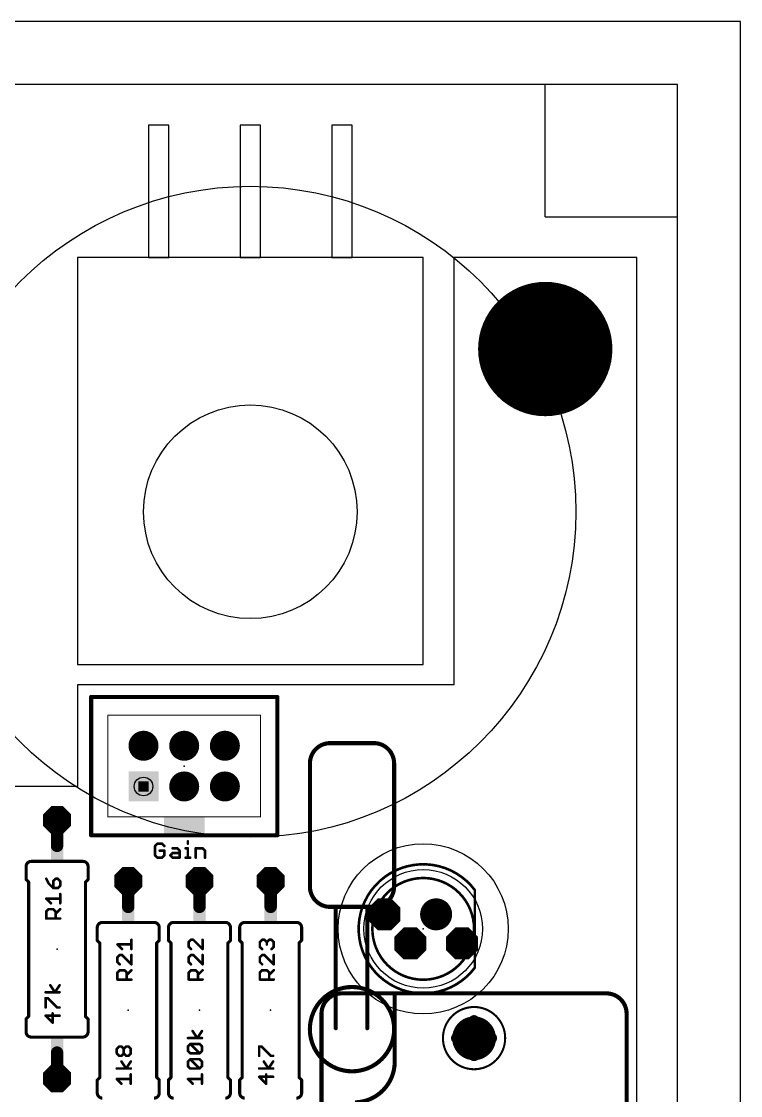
# Model space of a CAD drawing. Header units: inches. Extents: x -5 to 142, y -3 to 122.
# Drawn here: x 106.8 to 142.1, y 65.3 to 118.1 of the extents above; entities that cross this region are included whole.
import ezdxf

# ---------------------------------------------------------------- set-up
doc = ezdxf.new("R2010")
doc.units = ezdxf.units.IN
doc.header["$MEASUREMENT"] = 0
for name, color, linetype in [('17', 82, 'Continuous'), ('18', 82, 'Continuous'), ('20', 7, 'Continuous'), ('21', 253, 'Continuous'), ('23', 7, 'Continuous'), ('25', 253, 'Continuous'), ('27', 253, 'Continuous'), ('29', 253, 'Continuous'), ('44', 253, 'Continuous'), ('51', 253, 'Continuous')]:
    doc.layers.add(name, color=color, linetype=linetype)

# ---------------------------------------------------------------- blocks, each defined once
blk = doc.blocks.new('OCTAGONP')
at = {"const_width": 0.5}
blk.add_lwpolyline([(-0.25, -0.1036), (-0.25, 0.1036), (-0.1036, 0.25), (0.1036, 0.25), (0.25, 0.1036), (0.25, -0.1036), (0.1036, -0.25), (-0.1036, -0.25), (-0.25, -0.1036), (-0.25, 0.1036)], dxfattribs=at)
blk = doc.blocks.new('ROUNDP')
at = {"const_width": 0.5}
blk.add_lwpolyline([(0, -0.25, 1), (0, 0.25, 1), (0, -0.25)], format="xyb", dxfattribs=at)
blk = doc.blocks.new('RECT')
blk.add_solid([(-0.5, -0.5), (0.5, -0.5), (-0.5, 0.5), (0.5, 0.5)])
blk = doc.blocks.new('SQUAREP')
blk.add_solid([(-0.5, -0.5), (0.5, -0.5), (-0.5, 0.5), (0.5, 0.5)])
blk = doc.blocks.new('ROUNDV')
at = {"const_width": 0.5}
blk.add_lwpolyline([(0, -0.25, 1), (0, 0.25, 1), (0, -0.25)], format="xyb", dxfattribs=at)

msp = doc.modelspace()

# ---------------------------------------------------------------- linework, layer by layer
for q in [(132.5, 115), (139, 108.5)]:
    msp.add_line((132.5, 108.5), q)
for points in [[(-3.1, -3.1), (142.1, -3.1), (142.1, 118.1), (-3.1, 118.1)], [(0, 0), (139, 0), (139, 115), (0, 115)], [(114, 113), (113, 113), (113, 106.5), (114, 106.5)], [(118.5, 113), (117.5, 113), (117.5, 106.5), (118.5, 106.5)], [(123, 113), (122, 113), (122, 106.5), (123, 106.5)], [(137, 106.5), (128, 106.5), (128, 85.5), (109.5, 85.5), (109.5, 80.5), (2, 80.5), (2, 34.5), (127, 34.5), (127, 9.5), (137, 9.5), (137, 34.5), (137, 80.5), (137, 85.5)], [(126.5, 106.5), (109.5, 106.5), (109.5, 86.5), (126.5, 86.5)]]:
    msp.add_lwpolyline(points, close=True)
for centre, radius in [((118, 94), 16), ((118, 94), 5.25), ((126.5, 73.5), 4.18), ((126.5, 73.5), 2.915)]:
    msp.add_circle(centre, radius)
at = {"layer": '20'}
for p, q in [((137, 106.5), (128, 106.5)), ((128, 106.5), (128, 85.5)), ((137, 9.5), (137, 106.5)), ((128, 85.5), (109.5, 85.5)), ((109.5, 85.5), (109.5, 80.5)), ((109.5, 80.5), (2, 80.5))]:
    msp.add_line(p, q, dxfattribs=at)
msp.add_circle((129, 68.12), 1, dxfattribs=at)
at = {"layer": '21'}
for points, const_width in [([(110.175, 78.1), (110.175, 84.9)], 0.2032), ([(110.175, 84.9), (119.325, 84.9)], 0.2032), ([(119.325, 84.9), (119.325, 78.1)], 0.2032), ([(124.07, 82.63), (121.93, 82.63)], 0.2032), ([(120.93, 75.58), (120.93, 81.63)], 0.2032), ([(125.07, 81.63), (125.07, 75.58)], 0.2032), ([(119.325, 78.1), (110.175, 78.1)], 0.2032), ([(106.976, 76.564), (106.976, 75.929)], 0.1524), ([(107.23, 76.818), (109.77, 76.818)], 0.1524), ([(110.024, 76.564), (110.024, 75.929)], 0.1524), ([(107.103, 75.802), (106.976, 75.929)], 0.1524), ([(107.103, 69.198), (107.103, 75.802)], 0.1524), ([(109.897, 75.802), (110.024, 75.929)], 0.1524), ([(109.897, 69.198), (109.897, 75.802)], 0.1524), ([(129.04, 71.595), (129.04, 75.405)], 0.127), ([(124.07, 74.58), (121.93, 74.58)], 0.2032), ([(122.2, 68.62), (122.2, 74.53)], 0.2032), ([(123.75, 68.62), (123.75, 74.53)], 0.2032), ([(110.476, 73.564), (110.476, 72.929)], 0.1524), ([(113.27, 73.818), (110.73, 73.818)], 0.1524), ([(113.524, 73.564), (113.524, 72.929)], 0.1524), ([(113.976, 73.564), (113.976, 72.929)], 0.1524), ([(116.77, 73.818), (114.23, 73.818)], 0.1524), ([(117.024, 73.564), (117.024, 72.929)], 0.1524), ([(117.476, 73.564), (117.476, 72.929)], 0.1524), ([(120.27, 73.818), (117.73, 73.818)], 0.1524), ([(120.524, 73.564), (120.524, 72.929)], 0.1524), ([(110.603, 72.802), (110.476, 72.929)], 0.1524), ([(110.603, 72.802), (110.603, 66.198)], 0.1524), ([(113.397, 72.802), (113.524, 72.929)], 0.1524), ([(113.397, 72.802), (113.397, 66.198)], 0.1524), ([(114.103, 72.802), (113.976, 72.929)], 0.1524), ([(114.103, 72.802), (114.103, 66.198)], 0.1524), ([(116.897, 72.802), (117.024, 72.929)], 0.1524), ([(116.897, 72.802), (116.897, 66.198)], 0.1524), ([(117.603, 72.802), (117.476, 72.929)], 0.1524), ([(117.603, 72.802), (117.603, 66.198)], 0.1524), ([(120.397, 72.802), (120.524, 72.929)], 0.1524), ([(120.397, 72.802), (120.397, 66.198)], 0.1524), ([(122.5, 70.33), (135.5, 70.33)], 0.2032), ([(125.1, 70.22), (125.1, 66.97)], 0.2032), ([(107.103, 69.198), (106.976, 69.071)], 0.1524), ([(109.897, 69.198), (110.024, 69.071)], 0.1524), ([(121.5, 35.99), (121.5, 69.33)], 0.2032), ([(136.5, 69.33), (136.5, 35.99)], 0.2032), ([(106.976, 68.436), (106.976, 69.071)], 0.1524), ([(110.024, 68.436), (110.024, 69.071)], 0.1524), ([(128.77, 68.44), (128.77, 68.98)], 0.1016), ([(129.23, 68.98), (129.23, 68.43)], 0.1016), ([(107.23, 68.182), (109.77, 68.182)], 0.1524), ([(128.15, 68.36), (128.7, 68.36)], 0.1016), ([(129.31, 68.36), (129.85, 68.36)], 0.1016), ([(128.69, 67.9), (128.15, 67.9)], 0.1016), ([(128.77, 67.28), (128.77, 67.83)], 0.1016), ([(129.23, 67.82), (129.23, 67.28)], 0.1016), ([(129.85, 67.9), (129.3, 67.9)], 0.1016), ([(110.603, 66.198), (110.476, 66.071)], 0.1524), ([(110.476, 65.436), (110.476, 66.071)], 0.1524), ([(113.397, 66.198), (113.524, 66.071)], 0.1524), ([(113.524, 65.436), (113.524, 66.071)], 0.1524), ([(114.103, 66.198), (113.976, 66.071)], 0.1524), ([(113.976, 65.436), (113.976, 66.071)], 0.1524), ([(116.897, 66.198), (117.024, 66.071)], 0.1524), ([(117.024, 65.436), (117.024, 66.071)], 0.1524), ([(117.603, 66.198), (117.476, 66.071)], 0.1524), ([(117.476, 65.436), (117.476, 66.071)], 0.1524), ([(120.397, 66.198), (120.524, 66.071)], 0.1524), ([(120.524, 65.436), (120.524, 66.071)], 0.1524)]:
    msp.add_lwpolyline(points, dxfattribs=dict(at, const_width=const_width))
for points, const_width in [([(110.2258, 84.9, 1), (110.1242, 84.9)], 0.1016), ([(110.175, 84.9508, 1), (110.175, 84.8492)], 0.1016), ([(119.3758, 84.9, 1), (119.2742, 84.9)], 0.1016), ([(119.325, 84.8492, 1), (119.325, 84.9508)], 0.1016), ([(121.93, 82.63, 0.4142), (120.93, 81.63)], 0.2032), ([(121.93, 82.6808, 1), (121.93, 82.5792)], 0.1016), ([(121.93, 82.5792, 1), (121.93, 82.6808)], 0.1016), ([(125.07, 81.63, 0.4142), (124.07, 82.63)], 0.2032), ([(124.07, 82.6808, 1), (124.07, 82.5792)], 0.1016), ([(124.07, 82.5792, 1), (124.07, 82.6808)], 0.1016), ([(120.9808, 81.63, 1), (120.8792, 81.63)], 0.1016), ([(120.8792, 81.63, 1), (120.9808, 81.63)], 0.1016), ([(125.1208, 81.63, 1), (125.0192, 81.63)], 0.1016), ([(125.0192, 81.63, 1), (125.1208, 81.63)], 0.1016), ([(110.175, 78.1508, 1), (110.175, 78.0492)], 0.1016), ([(110.1242, 78.1, 1), (110.2258, 78.1)], 0.1016), ([(119.2742, 78.1, 1), (119.3758, 78.1)], 0.1016), ([(119.325, 78.0492, 1), (119.325, 78.1508)], 0.1016), ([(107.23, 76.818, 0.4142), (106.976, 76.564)], 0.1524), ([(107.0141, 76.564, 1), (106.9379, 76.564)], 0.0762), ([(106.9379, 76.564, 1), (107.0141, 76.564)], 0.0762), ([(107.23, 76.8561, 1), (107.23, 76.7799)], 0.0762), ([(107.23, 76.7799, 1), (107.23, 76.8561)], 0.0762), ([(110.024, 76.564, 0.4142), (109.77, 76.818)], 0.1524), ([(109.77, 76.8561, 1), (109.77, 76.7799)], 0.0762), ([(109.77, 76.7799, 1), (109.77, 76.8561)], 0.0762), ([(110.0621, 76.564, 1), (109.9859, 76.564)], 0.0762), ([(109.9859, 76.564, 1), (110.0621, 76.564)], 0.0762), ([(129.04, 75.405, 3), (129.04, 71.595)], 0.127), ([(126.5, 71, 1), (126.5, 76, 1), (126.5, 71)], 0.127), ([(106.9379, 75.929, 1), (107.0141, 75.929)], 0.0762), ([(107.0029, 75.9559, 1), (106.9491, 75.9021)], 0.0762), ([(107.1411, 75.802, 1), (107.0649, 75.802)], 0.0762), ([(107.0761, 75.7751, 1), (107.1299, 75.8289)], 0.0762), ([(109.9351, 75.802, 1), (109.8589, 75.802)], 0.0762), ([(109.8701, 75.8289, 1), (109.9239, 75.7751)], 0.0762), ([(109.9859, 75.929, 1), (110.0621, 75.929)], 0.0762), ([(110.0509, 75.9021, 1), (109.9971, 75.9559)], 0.0762), ([(120.93, 75.58, 0.4142), (121.93, 74.58)], 0.2032), ([(120.9808, 75.58, 1), (120.8792, 75.58)], 0.1016), ([(120.8792, 75.58, 1), (120.9808, 75.58)], 0.1016), ([(124.07, 74.58, 0.4142), (125.07, 75.58)], 0.2032), ([(125.1208, 75.58, 1), (125.0192, 75.58)], 0.1016), ([(125.0192, 75.58, 1), (125.1208, 75.58)], 0.1016), ([(129.0718, 75.405, 1), (129.0083, 75.405)], 0.0635), ([(129.0146, 75.386, 1), (129.0654, 75.424)], 0.0635), ([(121.93, 74.6308, 1), (121.93, 74.5292)], 0.1016), ([(121.93, 74.5292, 1), (121.93, 74.6308)], 0.1016), ([(122.2508, 74.53, 1), (122.1492, 74.53)], 0.1016), ([(123.8008, 74.53, 1), (123.6992, 74.53)], 0.1016), ([(124.07, 74.6308, 1), (124.07, 74.5292)], 0.1016), ([(124.07, 74.5292, 1), (124.07, 74.6308)], 0.1016), ([(110.73, 73.818, 0.4142), (110.476, 73.564)], 0.1524), ([(110.5141, 73.564, 1), (110.4379, 73.564)], 0.0762), ([(110.4379, 73.564, 1), (110.5141, 73.564)], 0.0762), ([(110.73, 73.8561, 1), (110.73, 73.7799)], 0.0762), ([(110.73, 73.7799, 1), (110.73, 73.8561)], 0.0762), ([(113.524, 73.564, 0.4142), (113.27, 73.818)], 0.1524), ([(113.27, 73.8561, 1), (113.27, 73.7799)], 0.0762), ([(113.27, 73.7799, 1), (113.27, 73.8561)], 0.0762), ([(113.5621, 73.564, 1), (113.4859, 73.564)], 0.0762), ([(113.4859, 73.564, 1), (113.5621, 73.564)], 0.0762), ([(114.23, 73.818, 0.4142), (113.976, 73.564)], 0.1524), ([(114.0141, 73.564, 1), (113.9379, 73.564)], 0.0762), ([(113.9379, 73.564, 1), (114.0141, 73.564)], 0.0762), ([(114.23, 73.8561, 1), (114.23, 73.7799)], 0.0762), ([(114.23, 73.7799, 1), (114.23, 73.8561)], 0.0762), ([(117.024, 73.564, 0.4142), (116.77, 73.818)], 0.1524), ([(116.77, 73.8561, 1), (116.77, 73.7799)], 0.0762), ([(116.77, 73.7799, 1), (116.77, 73.8561)], 0.0762), ([(117.0621, 73.564, 1), (116.9859, 73.564)], 0.0762), ([(116.9859, 73.564, 1), (117.0621, 73.564)], 0.0762), ([(117.73, 73.818, 0.4142), (117.476, 73.564)], 0.1524), ([(117.5141, 73.564, 1), (117.4379, 73.564)], 0.0762), ([(117.4379, 73.564, 1), (117.5141, 73.564)], 0.0762), ([(117.73, 73.8561, 1), (117.73, 73.7799)], 0.0762), ([(117.73, 73.7799, 1), (117.73, 73.8561)], 0.0762), ([(120.524, 73.564, 0.4142), (120.27, 73.818)], 0.1524), ([(120.27, 73.8561, 1), (120.27, 73.7799)], 0.0762), ([(120.27, 73.7799, 1), (120.27, 73.8561)], 0.0762), ([(120.5621, 73.564, 1), (120.4859, 73.564)], 0.0762), ([(120.4859, 73.564, 1), (120.5621, 73.564)], 0.0762), ([(110.4379, 72.929, 1), (110.5141, 72.929)], 0.0762), ([(110.5029, 72.9559, 1), (110.4491, 72.9021)], 0.0762), ([(110.6411, 72.802, 1), (110.5649, 72.802)], 0.0762), ([(110.5761, 72.7751, 1), (110.6299, 72.8289)], 0.0762), ([(113.4351, 72.802, 1), (113.3589, 72.802)], 0.0762), ([(113.3701, 72.8289, 1), (113.4239, 72.7751)], 0.0762), ([(113.4859, 72.929, 1), (113.5621, 72.929)], 0.0762), ([(113.5509, 72.9021, 1), (113.4971, 72.9559)], 0.0762), ([(113.9379, 72.929, 1), (114.0141, 72.929)], 0.0762), ([(114.0029, 72.9559, 1), (113.9491, 72.9021)], 0.0762), ([(114.1411, 72.802, 1), (114.0649, 72.802)], 0.0762), ([(114.0761, 72.7751, 1), (114.1299, 72.8289)], 0.0762), ([(116.9351, 72.802, 1), (116.8589, 72.802)], 0.0762), ([(116.8701, 72.8289, 1), (116.9239, 72.7751)], 0.0762), ([(116.9859, 72.929, 1), (117.0621, 72.929)], 0.0762), ([(117.0509, 72.9021, 1), (116.9971, 72.9559)], 0.0762), ([(117.4379, 72.929, 1), (117.5141, 72.929)], 0.0762), ([(117.5029, 72.9559, 1), (117.4491, 72.9021)], 0.0762), ([(117.6411, 72.802, 1), (117.5649, 72.802)], 0.0762), ([(117.5761, 72.7751, 1), (117.6299, 72.8289)], 0.0762), ([(120.4351, 72.802, 1), (120.3589, 72.802)], 0.0762), ([(120.3701, 72.8289, 1), (120.4239, 72.7751)], 0.0762), ([(120.4859, 72.929, 1), (120.5621, 72.929)], 0.0762), ([(120.5509, 72.9021, 1), (120.4971, 72.9559)], 0.0762), ([(129.0083, 71.595, 1), (129.0718, 71.595)], 0.0635), ([(129.0654, 71.576, 1), (129.0146, 71.614)], 0.0635), ([(123, 66.4982, 1), (123, 70.6418, 1), (123, 66.4982)], 0.2032), ([(122.5, 70.33, 0.4142), (121.5, 69.33)], 0.2032), ([(122.5, 70.3808, 1), (122.5, 70.2792)], 0.1016), ([(122.5, 70.2792, 1), (122.5, 70.3808)], 0.1016), ([(125.1508, 70.22, 1), (125.0492, 70.22)], 0.1016), ([(136.5, 69.33, 0.4142), (135.5, 70.33)], 0.2032), ([(135.5, 70.3808, 1), (135.5, 70.2792)], 0.1016), ([(135.5, 70.2792, 1), (135.5, 70.3808)], 0.1016), ([(129, 66.6, 1), (129, 69.66, 1), (129, 66.6)], 0.1016), ([(107.0649, 69.198, 1), (107.1411, 69.198)], 0.0762), ([(107.1299, 69.1711, 1), (107.0761, 69.2249)], 0.0762), ([(109.8589, 69.198, 1), (109.9351, 69.198)], 0.0762), ([(109.9239, 69.2249, 1), (109.8701, 69.1711)], 0.0762), ([(121.5508, 69.33, 1), (121.4492, 69.33)], 0.1016), ([(121.4492, 69.33, 1), (121.5508, 69.33)], 0.1016), ([(129, 69.21, 0.4142), (128.77, 68.98)], 0.1016), ([(129.23, 68.98, 0.4142), (129, 69.21)], 0.1016), ([(129, 69.2354, 1), (129, 69.1846)], 0.0508), ([(129, 69.1846, 1), (129, 69.2354)], 0.0508), ([(136.5508, 69.33, 1), (136.4492, 69.33)], 0.1016), ([(136.4492, 69.33, 1), (136.5508, 69.33)], 0.1016), ([(107.0141, 69.071, 1), (106.9379, 69.071)], 0.0762), ([(106.9491, 69.0979, 1), (107.0029, 69.0441)], 0.0762), ([(110.0621, 69.071, 1), (109.9859, 69.071)], 0.0762), ([(109.9971, 69.0441, 1), (110.0509, 69.0979)], 0.0762), ([(122.1492, 68.62, 1), (122.2508, 68.62)], 0.1016), ([(123.6992, 68.62, 1), (123.8008, 68.62)], 0.1016), ([(128.7954, 68.98, 1), (128.7446, 68.98)], 0.0508), ([(128.7446, 68.98, 1), (128.7954, 68.98)], 0.0508), ([(129.2554, 68.98, 1), (129.2046, 68.98)], 0.0508), ([(129.2046, 68.98, 1), (129.2554, 68.98)], 0.0508), ([(106.976, 68.436, 0.4142), (107.23, 68.182)], 0.1524), ([(107.0141, 68.436, 1), (106.9379, 68.436)], 0.0762), ([(106.9379, 68.436, 1), (107.0141, 68.436)], 0.0762), ([(107.23, 68.2201, 1), (107.23, 68.1439)], 0.0762), ([(107.23, 68.1439, 1), (107.23, 68.2201)], 0.0762), ([(109.77, 68.182, 0.4142), (110.024, 68.436)], 0.1524), ([(109.77, 68.2201, 1), (109.77, 68.1439)], 0.0762), ([(109.77, 68.1439, 1), (109.77, 68.2201)], 0.0762), ([(110.0621, 68.436, 1), (109.9859, 68.436)], 0.0762), ([(109.9859, 68.436, 1), (110.0621, 68.436)], 0.0762), ([(128.15, 68.36, 0.4142), (127.92, 68.13)], 0.1016), ([(127.92, 68.13, 0.4142), (128.15, 67.9)], 0.1016), ([(127.9454, 68.13, 1), (127.8946, 68.13)], 0.0508), ([(127.8946, 68.13, 1), (127.9454, 68.13)], 0.0508), ([(128.15, 68.3854, 1), (128.15, 68.3346)], 0.0508), ([(128.15, 68.3346, 1), (128.15, 68.3854)], 0.0508), ([(128.7, 68.37, 0.4142), (128.77, 68.44)], 0.1016), ([(128.7, 68.3954, 1), (128.7, 68.3446)], 0.0508), ([(128.7, 68.3346, 1), (128.7, 68.3854)], 0.0508), ([(128.7954, 68.44, 1), (128.7446, 68.44)], 0.0508), ([(128.7446, 68.44, 1), (128.7954, 68.44)], 0.0508), ([(129.23, 68.43, 0.4142), (129.3, 68.36)], 0.1016), ([(129.2554, 68.43, 1), (129.2046, 68.43)], 0.0508), ([(129.2046, 68.43, 1), (129.2554, 68.43)], 0.0508), ([(129.31, 68.3854, 1), (129.31, 68.3346)], 0.0508), ([(129.3, 68.3346, 1), (129.3, 68.3854)], 0.0508), ([(130.08, 68.13, 0.4142), (129.85, 68.36)], 0.1016), ([(129.85, 68.3854, 1), (129.85, 68.3346)], 0.0508), ([(129.85, 67.9, 0.4142), (130.08, 68.13)], 0.1016), ([(129.85, 68.3346, 1), (129.85, 68.3854)], 0.0508), ([(130.1054, 68.13, 1), (130.0546, 68.13)], 0.0508), ([(130.0546, 68.13, 1), (130.1054, 68.13)], 0.0508), ([(128.15, 67.9254, 1), (128.15, 67.8746)], 0.0508), ([(128.15, 67.8746, 1), (128.15, 67.9254)], 0.0508), ([(128.77, 67.83, 0.4142), (128.7, 67.9)], 0.1016), ([(128.7, 67.9254, 1), (128.7, 67.8746)], 0.0508), ([(128.69, 67.8746, 1), (128.69, 67.9254)], 0.0508), ([(128.7954, 67.83, 1), (128.7446, 67.83)], 0.0508), ([(128.7446, 67.83, 1), (128.7954, 67.83)], 0.0508), ([(129.3, 67.9, 0.4142), (129.23, 67.83)], 0.1016), ([(129.2554, 67.82, 1), (129.2046, 67.82)], 0.0508), ([(129.2046, 67.83, 1), (129.2554, 67.83)], 0.0508), ([(129.3, 67.9254, 1), (129.3, 67.8746)], 0.0508), ([(129.3, 67.8746, 1), (129.3, 67.9254)], 0.0508), ([(129.85, 67.9254, 1), (129.85, 67.8746)], 0.0508), ([(129.85, 67.8746, 1), (129.85, 67.9254)], 0.0508), ([(123.15, 64.97, 0.4068), (125.1, 66.97)], 0.2032), ([(125.1508, 66.97, 1), (125.0492, 66.97)], 0.1016), ([(128.77, 67.28, 0.4142), (129, 67.05)], 0.1016), ([(128.7954, 67.28, 1), (128.7446, 67.28)], 0.0508), ([(128.7446, 67.28, 1), (128.7954, 67.28)], 0.0508), ([(129, 67.05, 0.4142), (129.23, 67.28)], 0.1016), ([(129, 67.0754, 1), (129, 67.0246)], 0.0508), ([(129, 67.0246, 1), (129, 67.0754)], 0.0508), ([(129.2554, 67.28, 1), (129.2046, 67.28)], 0.0508), ([(129.2046, 67.28, 1), (129.2554, 67.28)], 0.0508), ([(125.0492, 66.97, 1), (125.1508, 66.97)], 0.1016), ([(110.5141, 66.071, 1), (110.4379, 66.071)], 0.0762), ([(110.4491, 66.0979, 1), (110.5029, 66.0441)], 0.0762), ([(110.5649, 66.198, 1), (110.6411, 66.198)], 0.0762), ([(110.6299, 66.1711, 1), (110.5761, 66.2249)], 0.0762), ([(113.3589, 66.198, 1), (113.4351, 66.198)], 0.0762), ([(113.4239, 66.2249, 1), (113.3701, 66.1711)], 0.0762), ([(113.5621, 66.071, 1), (113.4859, 66.071)], 0.0762), ([(113.4971, 66.0441, 1), (113.5509, 66.0979)], 0.0762), ([(114.0141, 66.071, 1), (113.9379, 66.071)], 0.0762), ([(113.9491, 66.0979, 1), (114.0029, 66.0441)], 0.0762), ([(114.0649, 66.198, 1), (114.1411, 66.198)], 0.0762), ([(114.1299, 66.1711, 1), (114.0761, 66.2249)], 0.0762), ([(116.8589, 66.198, 1), (116.9351, 66.198)], 0.0762), ([(116.9239, 66.2249, 1), (116.8701, 66.1711)], 0.0762), ([(117.0621, 66.071, 1), (116.9859, 66.071)], 0.0762), ([(116.9971, 66.0441, 1), (117.0509, 66.0979)], 0.0762), ([(117.5141, 66.071, 1), (117.4379, 66.071)], 0.0762), ([(117.4491, 66.0979, 1), (117.5029, 66.0441)], 0.0762), ([(117.5649, 66.198, 1), (117.6411, 66.198)], 0.0762), ([(117.6299, 66.1711, 1), (117.5761, 66.2249)], 0.0762), ([(120.3589, 66.198, 1), (120.4351, 66.198)], 0.0762), ([(120.4239, 66.2249, 1), (120.3701, 66.1711)], 0.0762), ([(120.5621, 66.071, 1), (120.4859, 66.071)], 0.0762), ([(120.4971, 66.0441, 1), (120.5509, 66.0979)], 0.0762), ([(110.476, 65.436, 0.4142), (110.73, 65.182)], 0.1524), ([(110.5141, 65.436, 1), (110.4379, 65.436)], 0.0762), ([(110.4379, 65.436, 1), (110.5141, 65.436)], 0.0762), ([(113.27, 65.182, 0.4142), (113.524, 65.436)], 0.1524), ([(113.5621, 65.436, 1), (113.4859, 65.436)], 0.0762), ([(113.4859, 65.436, 1), (113.5621, 65.436)], 0.0762), ([(113.976, 65.436, 0.4142), (114.23, 65.182)], 0.1524), ([(114.0141, 65.436, 1), (113.9379, 65.436)], 0.0762), ([(113.9379, 65.436, 1), (114.0141, 65.436)], 0.0762), ([(116.77, 65.182, 0.4142), (117.024, 65.436)], 0.1524), ([(117.0621, 65.436, 1), (116.9859, 65.436)], 0.0762), ([(116.9859, 65.436, 1), (117.0621, 65.436)], 0.0762), ([(117.476, 65.436, 0.4142), (117.73, 65.182)], 0.1524), ([(117.5141, 65.436, 1), (117.4379, 65.436)], 0.0762), ([(117.4379, 65.436, 1), (117.5141, 65.436)], 0.0762), ([(120.27, 65.182, 0.4142), (120.524, 65.436)], 0.1524), ([(120.5621, 65.436, 1), (120.4859, 65.436)], 0.0762), ([(120.4859, 65.436, 1), (120.5621, 65.436)], 0.0762)]:
    msp.add_lwpolyline(points, format="xyb", dxfattribs=dict(at, const_width=const_width))
at = {"layer": '23'}
for p in [(114.75, 81.5), (126.5, 73.5), (108.5, 72.5), (112, 69.5), (115.5, 69.5), (119, 69.5)]:
    msp.add_point(p, dxfattribs=at)
at = {"layer": '25', "const_width": 0.127}
for points in [[(107.9679, 75.9637), (108.0823, 75.7349)], [(108.4255, 75.9637), (108.3111, 75.8493)], [(108.5399, 75.9637), (108.4255, 75.9637)], [(108.6543, 75.8493), (108.5399, 75.9637)], [(108.0823, 75.7349), (108.3111, 75.5061)], [(108.3111, 75.8493), (108.3111, 75.5061)], [(108.3111, 75.5061), (108.5399, 75.5061)], [(108.5399, 75.5061), (108.6543, 75.6205)], [(108.6543, 75.6205), (108.6543, 75.8493)], [(108.1967, 74.7577), (107.9679, 74.9865)], [(107.9679, 74.9865), (108.6543, 74.9865)], [(108.6543, 74.7577), (108.6543, 75.2153)], [(107.9679, 74.3524), (108.0823, 74.4668)], [(108.0823, 74.4668), (108.3111, 74.4668)], [(108.3111, 74.4668), (108.4255, 74.3524)], [(108.4255, 74.238), (108.6543, 74.4668)], [(107.9679, 74.0093), (107.9679, 74.3524)], [(108.6543, 74.0093), (107.9679, 74.0093)], [(108.4255, 74.3524), (108.4255, 74.0093)], [(112.1543, 72.5061), (112.1543, 72.9637)], [(115.0823, 72.9637), (114.9679, 72.8493)], [(114.9679, 72.8493), (114.9679, 72.6205)], [(115.1967, 72.9637), (115.0823, 72.9637)], [(115.6543, 72.5061), (115.1967, 72.9637)], [(115.6543, 72.9637), (115.6543, 72.5061)], [(118.4679, 72.8493), (118.5823, 72.9637)], [(118.4679, 72.6205), (118.4679, 72.8493)], [(118.5823, 72.9637), (118.6967, 72.9637)], [(118.6967, 72.9637), (118.8111, 72.8493)], [(118.8111, 72.8493), (118.9255, 72.9637)], [(118.8111, 72.8493), (118.8111, 72.7349)], [(118.9255, 72.9637), (119.0399, 72.9637)], [(119.0399, 72.9637), (119.1543, 72.8493)], [(119.1543, 72.8493), (119.1543, 72.6205)], [(111.6967, 72.5061), (111.4679, 72.7349)], [(111.4679, 72.7349), (112.1543, 72.7349)], [(114.9679, 72.6205), (115.0823, 72.5061)], [(118.5823, 72.5061), (118.4679, 72.6205)], [(119.1543, 72.6205), (119.0399, 72.5061)], [(111.5823, 72.2153), (111.4679, 72.1009)], [(111.4679, 72.1009), (111.4679, 71.8721)], [(111.4679, 71.8721), (111.5823, 71.7577)], [(111.6967, 72.2153), (111.5823, 72.2153)], [(112.1543, 71.7577), (111.6967, 72.2153)], [(112.1543, 72.2153), (112.1543, 71.7577)], [(115.0823, 72.2153), (114.9679, 72.1009)], [(114.9679, 72.1009), (114.9679, 71.8721)], [(114.9679, 71.8721), (115.0823, 71.7577)], [(115.1967, 72.2153), (115.0823, 72.2153)], [(115.6543, 71.7577), (115.1967, 72.2153)], [(115.6543, 72.2153), (115.6543, 71.7577)], [(118.5823, 72.2153), (118.4679, 72.1009)], [(118.4679, 72.1009), (118.4679, 71.8721)], [(118.4679, 71.8721), (118.5823, 71.7577)], [(118.6967, 72.2153), (118.5823, 72.2153)], [(119.1543, 71.7577), (118.6967, 72.2153)], [(119.1543, 72.2153), (119.1543, 71.7577)], [(111.4679, 71.3524), (111.5823, 71.4668)], [(111.4679, 71.0093), (111.4679, 71.3524)], [(111.5823, 71.4668), (111.8111, 71.4668)], [(111.8111, 71.4668), (111.9255, 71.3524)], [(111.9255, 71.238), (112.1543, 71.4668)], [(111.9255, 71.3524), (111.9255, 71.0093)], [(114.9679, 71.3524), (115.0823, 71.4668)], [(114.9679, 71.0093), (114.9679, 71.3524)], [(115.0823, 71.4668), (115.3111, 71.4668)], [(115.3111, 71.4668), (115.4255, 71.3524)], [(115.4255, 71.238), (115.6543, 71.4668)], [(115.4255, 71.3524), (115.4255, 71.0093)], [(118.4679, 71.3524), (118.5823, 71.4668)], [(118.4679, 71.0093), (118.4679, 71.3524)], [(118.5823, 71.4668), (118.8111, 71.4668)], [(118.8111, 71.4668), (118.9255, 71.3524)], [(118.9255, 71.238), (119.1543, 71.4668)], [(118.9255, 71.3524), (118.9255, 71.0093)], [(112.1543, 71.0093), (111.4679, 71.0093)], [(115.6543, 71.0093), (114.9679, 71.0093)], [(119.1543, 71.0093), (118.4679, 71.0093)]]:
    msp.add_lwpolyline(points, dxfattribs=at)
at = {"layer": '25', "const_width": 0.0635}
for points in [[(107.9963, 75.9779, 1), (107.9395, 75.9495)], [(108.4255, 75.9954, 1), (108.4255, 75.9319)], [(108.448, 75.9412, 1), (108.4031, 75.9861)], [(108.5624, 75.9861, 1), (108.5175, 75.9412)], [(108.5399, 75.9319, 1), (108.5399, 75.9954)], [(108.1048, 75.7573, 1), (108.0599, 75.7124)], [(108.0539, 75.7207, 1), (108.1107, 75.7491)], [(108.3429, 75.8493, 1), (108.2794, 75.8493)], [(108.3111, 75.5378, 1), (108.3111, 75.4743)], [(108.2794, 75.5061, 1), (108.3429, 75.5061)], [(108.2887, 75.8717, 1), (108.3336, 75.8268)], [(108.2887, 75.4836, 1), (108.3336, 75.5285)], [(108.5175, 75.5285, 1), (108.5624, 75.4836)], [(108.5399, 75.4743, 1), (108.5399, 75.5378)], [(108.6861, 75.8493, 1), (108.6226, 75.8493)], [(108.6226, 75.6205, 1), (108.6861, 75.6205)], [(108.6318, 75.8268, 1), (108.6768, 75.8717)], [(108.6768, 75.598, 1), (108.6318, 75.6429)], [(107.9679, 75.0182, 1), (107.9679, 74.9547)], [(107.9904, 75.0089, 1), (107.9455, 74.964)], [(108.6861, 75.2153, 1), (108.6226, 75.2153)], [(108.6543, 74.9547, 1), (108.6543, 75.0182)], [(108.0823, 74.4986, 1), (108.0823, 74.4351)], [(108.1048, 74.4444, 1), (108.0599, 74.4893)], [(108.1743, 74.7352, 1), (108.2192, 74.7801)], [(108.3336, 74.4893, 1), (108.2887, 74.4444)], [(108.3111, 74.4351, 1), (108.3111, 74.4986)], [(108.6226, 74.7577, 1), (108.6861, 74.7577)], [(108.6768, 74.4444, 1), (108.6318, 74.4893)], [(107.9997, 74.3524, 1), (107.9362, 74.3524)], [(107.9679, 74.041, 1), (107.9679, 73.9775)], [(107.9362, 74.0093, 1), (107.9997, 74.0093)], [(107.9455, 74.3749, 1), (107.9904, 74.33)], [(108.4573, 74.3524, 1), (108.3938, 74.3524)], [(108.3938, 74.0093, 1), (108.4573, 74.0093)], [(108.4031, 74.2605, 1), (108.448, 74.2156)], [(108.4031, 74.33, 1), (108.448, 74.3749)], [(108.6543, 73.9775, 1), (108.6543, 74.041)], [(112.1861, 72.9637, 1), (112.1226, 72.9637)], [(114.9997, 72.8493, 1), (114.9362, 72.8493)], [(114.9455, 72.8717, 1), (114.9904, 72.8268)], [(115.0823, 72.9954, 1), (115.0823, 72.9319)], [(115.1048, 72.9412, 1), (115.0599, 72.9861)], [(115.2192, 72.9861, 1), (115.1743, 72.9412)], [(115.1967, 72.9319, 1), (115.1967, 72.9954)], [(115.6861, 72.9637, 1), (115.6226, 72.9637)], [(118.4997, 72.8493, 1), (118.4362, 72.8493)], [(118.4455, 72.8717, 1), (118.4904, 72.8268)], [(118.5823, 72.9954, 1), (118.5823, 72.9319)], [(118.6048, 72.9412, 1), (118.5599, 72.9861)], [(118.7192, 72.9861, 1), (118.6743, 72.9412)], [(118.6967, 72.9319, 1), (118.6967, 72.9954)], [(118.8429, 72.8493, 1), (118.7794, 72.8493)], [(118.7887, 72.8717, 1), (118.8336, 72.8268)], [(118.7887, 72.8268, 1), (118.8336, 72.8717)], [(118.9255, 72.9954, 1), (118.9255, 72.9319)], [(118.948, 72.9412, 1), (118.9031, 72.9861)], [(119.0624, 72.9861, 1), (119.0175, 72.9412)], [(119.0399, 72.9319, 1), (119.0399, 72.9954)], [(119.1861, 72.8493, 1), (119.1226, 72.8493)], [(119.1318, 72.8268, 1), (119.1768, 72.8717)], [(111.4679, 72.7666, 1), (111.4679, 72.7031)], [(111.4904, 72.7573, 1), (111.4455, 72.7124)], [(111.6743, 72.4836, 1), (111.7192, 72.5285)], [(112.1226, 72.5061, 1), (112.1861, 72.5061)], [(112.1543, 72.7031, 1), (112.1543, 72.7666)], [(114.9362, 72.6205, 1), (114.9997, 72.6205)], [(114.9904, 72.6429, 1), (114.9455, 72.598)], [(115.0599, 72.4836, 1), (115.1048, 72.5285)], [(115.6226, 72.5061, 1), (115.6861, 72.5061)], [(115.6318, 72.4836, 1), (115.6768, 72.5285)], [(118.4362, 72.6205, 1), (118.4997, 72.6205)], [(118.4904, 72.6429, 1), (118.4455, 72.598)], [(118.5599, 72.4836, 1), (118.6048, 72.5285)], [(118.7794, 72.7349, 1), (118.8429, 72.7349)], [(119.0175, 72.5285, 1), (119.0624, 72.4836)], [(119.1226, 72.6205, 1), (119.1861, 72.6205)], [(119.1768, 72.598, 1), (119.1318, 72.6429)], [(111.4997, 72.1009, 1), (111.4362, 72.1009)], [(111.4362, 71.8721, 1), (111.4997, 71.8721)], [(111.4455, 72.1233, 1), (111.4904, 72.0784)], [(111.4904, 71.8945, 1), (111.4455, 71.8496)], [(111.5823, 72.247, 1), (111.5823, 72.1835)], [(111.6048, 72.1928, 1), (111.5599, 72.2377)], [(111.5599, 71.7352, 1), (111.6048, 71.7801)], [(111.7192, 72.2377, 1), (111.6743, 72.1928)], [(111.6967, 72.1835, 1), (111.6967, 72.247)], [(112.1861, 72.2153, 1), (112.1226, 72.2153)], [(112.1318, 71.7352, 1), (112.1768, 71.7801)], [(114.9997, 72.1009, 1), (114.9362, 72.1009)], [(114.9362, 71.8721, 1), (114.9997, 71.8721)], [(114.9455, 72.1233, 1), (114.9904, 72.0784)], [(114.9904, 71.8945, 1), (114.9455, 71.8496)], [(115.0823, 72.247, 1), (115.0823, 72.1835)], [(115.1048, 72.1928, 1), (115.0599, 72.2377)], [(115.0599, 71.7352, 1), (115.1048, 71.7801)], [(115.2192, 72.2377, 1), (115.1743, 72.1928)], [(115.1967, 72.1835, 1), (115.1967, 72.247)], [(115.6861, 72.2153, 1), (115.6226, 72.2153)], [(115.6318, 71.7352, 1), (115.6768, 71.7801)], [(118.4997, 72.1009, 1), (118.4362, 72.1009)], [(118.4362, 71.8721, 1), (118.4997, 71.8721)], [(118.4455, 72.1233, 1), (118.4904, 72.0784)], [(118.4904, 71.8945, 1), (118.4455, 71.8496)], [(118.5823, 72.247, 1), (118.5823, 72.1835)], [(118.6048, 72.1928, 1), (118.5599, 72.2377)], [(118.5599, 71.7352, 1), (118.6048, 71.7801)], [(118.7192, 72.2377, 1), (118.6743, 72.1928)], [(118.6967, 72.1835, 1), (118.6967, 72.247)], [(119.1861, 72.2153, 1), (119.1226, 72.2153)], [(119.1318, 71.7352, 1), (119.1768, 71.7801)], [(111.4997, 71.3524, 1), (111.4362, 71.3524)], [(111.4455, 71.3749, 1), (111.4904, 71.33)], [(111.5823, 71.4986, 1), (111.5823, 71.4351)], [(111.6048, 71.4444, 1), (111.5599, 71.4893)], [(111.8336, 71.4893, 1), (111.7887, 71.4444)], [(111.8111, 71.4351, 1), (111.8111, 71.4986)], [(111.9573, 71.3524, 1), (111.8938, 71.3524)], [(111.9031, 71.2605, 1), (111.948, 71.2156)], [(111.9031, 71.33, 1), (111.948, 71.3749)], [(112.1226, 71.7577, 1), (112.1861, 71.7577)], [(112.1768, 71.4444, 1), (112.1318, 71.4893)], [(114.9997, 71.3524, 1), (114.9362, 71.3524)], [(114.9455, 71.3749, 1), (114.9904, 71.33)], [(115.0823, 71.4986, 1), (115.0823, 71.4351)], [(115.1048, 71.4444, 1), (115.0599, 71.4893)], [(115.3336, 71.4893, 1), (115.2887, 71.4444)], [(115.3111, 71.4351, 1), (115.3111, 71.4986)], [(115.4573, 71.3524, 1), (115.3938, 71.3524)], [(115.4031, 71.2605, 1), (115.448, 71.2156)], [(115.4031, 71.33, 1), (115.448, 71.3749)], [(115.6226, 71.7577, 1), (115.6861, 71.7577)], [(115.6768, 71.4444, 1), (115.6318, 71.4893)], [(118.4997, 71.3524, 1), (118.4362, 71.3524)], [(118.4455, 71.3749, 1), (118.4904, 71.33)], [(118.5823, 71.4986, 1), (118.5823, 71.4351)], [(118.6048, 71.4444, 1), (118.5599, 71.4893)], [(118.8336, 71.4893, 1), (118.7887, 71.4444)], [(118.8111, 71.4351, 1), (118.8111, 71.4986)], [(118.9573, 71.3524, 1), (118.8938, 71.3524)], [(118.9031, 71.2605, 1), (118.948, 71.2156)], [(118.9031, 71.33, 1), (118.948, 71.3749)], [(119.1226, 71.7577, 1), (119.1861, 71.7577)], [(119.1768, 71.4444, 1), (119.1318, 71.4893)], [(111.4679, 71.041, 1), (111.4679, 70.9775)], [(111.4362, 71.0093, 1), (111.4997, 71.0093)], [(111.8938, 71.0093, 1), (111.9573, 71.0093)], [(112.1543, 70.9775, 1), (112.1543, 71.041)], [(114.9679, 71.041, 1), (114.9679, 70.9775)], [(114.9362, 71.0093, 1), (114.9997, 71.0093)], [(115.3938, 71.0093, 1), (115.4573, 71.0093)], [(115.6543, 70.9775, 1), (115.6543, 71.041)], [(118.4679, 71.041, 1), (118.4679, 70.9775)], [(118.4362, 71.0093, 1), (118.4997, 71.0093)], [(118.8938, 71.0093, 1), (118.9573, 71.0093)], [(119.1543, 70.9775, 1), (119.1543, 71.041)]]:
    msp.add_lwpolyline(points, format="xyb", dxfattribs=at)
at = {"layer": '27', "const_width": 0.127}
for points in [[(113.4337, 77.6871), (113.3193, 77.5727)], [(113.3193, 77.5727), (113.3193, 77.1151)], [(113.6625, 77.6871), (113.4337, 77.6871)], [(113.7769, 77.5727), (113.6625, 77.6871)], [(114.9305, 77.8015), (114.9305, 77.6871)], [(113.3193, 77.1151), (113.4337, 77.0007)], [(113.7769, 77.3439), (113.5481, 77.3439)], [(113.6625, 77.0007), (113.7769, 77.1151)], [(113.7769, 77.1151), (113.7769, 77.3439)], [(114.0677, 77.1151), (114.1821, 77.2295)], [(114.1821, 77.0007), (114.0677, 77.1151)], [(114.1821, 77.4583), (114.4109, 77.4583)], [(114.1821, 77.2295), (114.5253, 77.2295)], [(114.4109, 77.4583), (114.5253, 77.3439)], [(114.5253, 77.3439), (114.5253, 77.0007)], [(114.8161, 77.4583), (114.9305, 77.4583)], [(114.9305, 77.4583), (114.9305, 77.0007)], [(115.3151, 77.0007), (115.3151, 77.4583)], [(115.3151, 77.4583), (115.6583, 77.4583)], [(115.6583, 77.4583), (115.7727, 77.3439)], [(115.7727, 77.3439), (115.7727, 77.0007)], [(113.4337, 77.0007), (113.6625, 77.0007)], [(114.5253, 77.0007), (114.1821, 77.0007)], [(114.8161, 77.0007), (115.0449, 77.0007)], [(108.3935, 70.3853), (108.1647, 70.7285)], [(108.6223, 70.7285), (108.3935, 70.3853)], [(108.6223, 70.3853), (107.9359, 70.3853)], [(107.9359, 69.6369), (107.9359, 70.0945)], [(107.9359, 70.0945), (108.0503, 70.0945)], [(108.0503, 70.0945), (108.5079, 69.6369)], [(108.5079, 69.6369), (108.6223, 69.6369)], [(108.6223, 69.2317), (107.9359, 69.2317)], [(107.9359, 69.2317), (108.2791, 68.8885)], [(108.2791, 68.8885), (108.2791, 69.3461)], [(115.6223, 68.1337), (114.9359, 68.1337)], [(115.3935, 68.1337), (115.1647, 68.4769)], [(115.6223, 68.4769), (115.3935, 68.1337)], [(111.4359, 67.6038), (111.5503, 67.7182)], [(111.4359, 67.375), (111.4359, 67.6038)], [(111.5503, 67.7182), (111.6647, 67.7182)], [(111.6647, 67.7182), (111.7791, 67.6038)], [(111.7791, 67.6038), (111.8935, 67.7182)], [(111.7791, 67.375), (111.7791, 67.6038)], [(111.8935, 67.7182), (112.0079, 67.7182)], [(112.0079, 67.7182), (112.1223, 67.6038)], [(112.1223, 67.6038), (112.1223, 67.375)], [(114.9359, 67.7285), (115.0503, 67.8429)], [(114.9359, 67.4997), (114.9359, 67.7285)], [(115.0503, 67.8429), (115.5079, 67.8429)], [(115.5079, 67.3853), (115.0503, 67.8429)], [(115.5079, 67.8429), (115.6223, 67.7285)], [(115.6223, 67.7285), (115.6223, 67.4997)], [(118.4359, 67.2606), (118.4359, 67.7182)], [(118.4359, 67.7182), (118.5503, 67.7182)], [(118.5503, 67.7182), (119.0079, 67.2606)], [(111.5503, 67.2606), (111.4359, 67.375)], [(111.6647, 67.2606), (111.5503, 67.2606)], [(111.7791, 67.375), (111.6647, 67.2606)], [(111.8935, 67.2606), (111.7791, 67.375)], [(112.0079, 67.2606), (111.8935, 67.2606)], [(112.1223, 67.375), (112.0079, 67.2606)], [(115.0503, 67.3853), (114.9359, 67.4997)], [(114.9359, 66.9801), (115.0503, 67.0945)], [(115.5079, 67.3853), (115.0503, 67.3853)], [(115.0503, 67.0945), (115.5079, 67.0945)], [(115.5079, 66.6369), (115.0503, 67.0945)], [(115.6223, 67.4997), (115.5079, 67.3853)], [(115.5079, 67.0945), (115.6223, 66.9801)], [(119.0079, 67.2606), (119.1223, 67.2606)], [(112.1223, 66.6369), (111.4359, 66.6369)], [(111.8935, 66.6369), (111.6647, 66.9801)], [(112.1223, 66.9801), (111.8935, 66.6369)], [(114.9359, 66.7513), (114.9359, 66.9801)], [(115.0503, 66.6369), (114.9359, 66.7513)], [(115.5079, 66.6369), (115.0503, 66.6369)], [(115.6223, 66.7513), (115.5079, 66.6369)], [(115.6223, 66.9801), (115.6223, 66.7513)], [(119.1223, 66.6369), (118.4359, 66.6369)], [(118.8935, 66.6369), (118.6647, 66.9801)], [(119.1223, 66.9801), (118.8935, 66.6369)], [(111.6647, 65.8885), (111.4359, 66.1173)], [(111.4359, 66.1173), (112.1223, 66.1173)], [(112.1223, 65.8885), (112.1223, 66.3461)], [(115.1647, 65.8885), (114.9359, 66.1173)], [(114.9359, 66.1173), (115.6223, 66.1173)], [(115.6223, 65.8885), (115.6223, 66.3461)], [(119.1223, 66.2317), (118.4359, 66.2317)], [(118.4359, 66.2317), (118.7791, 65.8885)], [(118.7791, 65.8885), (118.7791, 66.3461)]]:
    msp.add_lwpolyline(points, dxfattribs=at)
at = {"layer": '27', "const_width": 0.0635}
for points in [[(113.3511, 77.5727, 1), (113.2876, 77.5727)], [(113.2969, 77.5951, 1), (113.3418, 77.5502)], [(113.4337, 77.7188, 1), (113.4337, 77.6553)], [(113.4562, 77.6646, 1), (113.4113, 77.7095)], [(113.685, 77.7095, 1), (113.64, 77.6646)], [(113.6625, 77.6553, 1), (113.6625, 77.7188)], [(113.7544, 77.5502, 1), (113.7994, 77.5951)], [(114.9623, 77.8015, 1), (114.8988, 77.8015)], [(114.8988, 77.6871, 1), (114.9623, 77.6871)], [(113.2876, 77.1151, 1), (113.3511, 77.1151)], [(113.3418, 77.1375, 1), (113.2969, 77.0926)], [(113.5481, 77.3756, 1), (113.5481, 77.3121)], [(113.8087, 77.3439, 1), (113.7452, 77.3439)], [(113.7452, 77.1151, 1), (113.8087, 77.1151)], [(113.7994, 77.0926, 1), (113.7544, 77.1375)], [(113.7769, 77.3121, 1), (113.7769, 77.3756)], [(114.0902, 77.1375, 1), (114.0453, 77.0926)], [(114.0453, 77.1375, 1), (114.0902, 77.0926)], [(114.1821, 77.49, 1), (114.1821, 77.4265)], [(114.1821, 77.2612, 1), (114.1821, 77.1977)], [(114.2046, 77.207, 1), (114.1597, 77.2519)], [(114.4334, 77.4807, 1), (114.3885, 77.4358)], [(114.4109, 77.4265, 1), (114.4109, 77.49)], [(114.5571, 77.3439, 1), (114.4936, 77.3439)], [(114.5029, 77.3214, 1), (114.5478, 77.3663)], [(114.5253, 77.1977, 1), (114.5253, 77.2612)], [(114.8161, 77.49, 1), (114.8161, 77.4265)], [(114.9623, 77.4583, 1), (114.8988, 77.4583)], [(114.9305, 77.4265, 1), (114.9305, 77.49)], [(115.3468, 77.4583, 1), (115.2833, 77.4583)], [(115.3151, 77.49, 1), (115.3151, 77.4265)], [(115.6807, 77.4807, 1), (115.6358, 77.4358)], [(115.6583, 77.4265, 1), (115.6583, 77.49)], [(115.8044, 77.3439, 1), (115.7409, 77.3439)], [(115.7502, 77.3214, 1), (115.7951, 77.3663)], [(113.4337, 77.0325, 1), (113.4337, 76.9689)], [(113.4113, 76.9782, 1), (113.4562, 77.0232)], [(113.64, 77.0232, 1), (113.685, 76.9782)], [(113.6625, 76.9689, 1), (113.6625, 77.0325)], [(114.1821, 77.0325, 1), (114.1821, 76.9689)], [(114.1597, 76.9782, 1), (114.2046, 77.0232)], [(114.4936, 77.0007, 1), (114.5571, 77.0007)], [(114.5253, 76.9689, 1), (114.5253, 77.0325)], [(114.8161, 77.0325, 1), (114.8161, 76.9689)], [(114.8988, 77.0007, 1), (114.9623, 77.0007)], [(115.0449, 76.9689, 1), (115.0449, 77.0325)], [(115.2833, 77.0007, 1), (115.3468, 77.0007)], [(115.7409, 77.0007, 1), (115.8044, 77.0007)], [(108.1911, 70.7461, 1), (108.1383, 70.7109)], [(108.6487, 70.7109, 1), (108.5959, 70.7461)], [(107.9359, 70.4171, 1), (107.9359, 70.3536)], [(108.3671, 70.4029, 1), (108.4199, 70.3677)], [(108.3671, 70.3677, 1), (108.4199, 70.4029)], [(108.6223, 70.3536, 1), (108.6223, 70.4171)], [(107.9677, 70.0945, 1), (107.9042, 70.0945)], [(107.9359, 70.1263, 1), (107.9359, 70.0628)], [(108.0728, 70.117, 1), (108.0279, 70.0721)], [(108.0503, 70.0628, 1), (108.0503, 70.1263)], [(108.5079, 69.6687, 1), (108.5079, 69.6052)], [(108.4855, 69.6145, 1), (108.5304, 69.6594)], [(108.6223, 69.6052, 1), (108.6223, 69.6687)], [(107.9042, 69.6369, 1), (107.9677, 69.6369)], [(107.9359, 69.2634, 1), (107.9359, 69.1999)], [(107.9584, 69.2541, 1), (107.9135, 69.2092)], [(108.3109, 69.3461, 1), (108.2474, 69.3461)], [(108.6223, 69.1999, 1), (108.6223, 69.2634)], [(108.2474, 68.8885, 1), (108.3109, 68.8885)], [(108.2567, 68.866, 1), (108.3016, 68.911)], [(114.9359, 68.1655, 1), (114.9359, 68.102)], [(115.1911, 68.4945, 1), (115.1383, 68.4593)], [(115.3671, 68.1514, 1), (115.4199, 68.1161)], [(115.3671, 68.1161, 1), (115.4199, 68.1514)], [(115.6487, 68.4593, 1), (115.5959, 68.4945)], [(115.6223, 68.102, 1), (115.6223, 68.1655)], [(111.4677, 67.6038, 1), (111.4042, 67.6038)], [(111.4135, 67.6262, 1), (111.4584, 67.5813)], [(111.5503, 67.7499, 1), (111.5503, 67.6864)], [(111.5728, 67.6957, 1), (111.5279, 67.7406)], [(111.6872, 67.7406, 1), (111.6423, 67.6957)], [(111.6647, 67.6864, 1), (111.6647, 67.7499)], [(111.8109, 67.6038, 1), (111.7474, 67.6038)], [(111.7567, 67.6262, 1), (111.8016, 67.5813)], [(111.7567, 67.5813, 1), (111.8016, 67.6262)], [(111.8935, 67.7499, 1), (111.8935, 67.6864)], [(111.916, 67.6957, 1), (111.8711, 67.7406)], [(112.0304, 67.7406, 1), (111.9855, 67.6957)], [(112.0079, 67.6864, 1), (112.0079, 67.7499)], [(112.1541, 67.6038, 1), (112.0906, 67.6038)], [(112.0998, 67.5813, 1), (112.1448, 67.6262)], [(114.9677, 67.7285, 1), (114.9042, 67.7285)], [(114.9135, 67.751, 1), (114.9584, 67.7061)], [(115.0503, 67.8747, 1), (115.0503, 67.8112)], [(115.0728, 67.8654, 1), (115.0279, 67.8205)], [(115.0728, 67.8205, 1), (115.0279, 67.8654)], [(115.5304, 67.8654, 1), (115.4855, 67.8205)], [(115.5079, 67.8112, 1), (115.5079, 67.8747)], [(115.6541, 67.7285, 1), (115.5906, 67.7285)], [(115.5998, 67.7061, 1), (115.6448, 67.751)], [(118.4677, 67.7182, 1), (118.4042, 67.7182)], [(118.4359, 67.7499, 1), (118.4359, 67.6864)], [(118.5728, 67.7406, 1), (118.5279, 67.6957)], [(118.5503, 67.6864, 1), (118.5503, 67.7499)], [(111.4042, 67.375, 1), (111.4677, 67.375)], [(111.4584, 67.3974, 1), (111.4135, 67.3525)], [(111.5503, 67.2923, 1), (111.5503, 67.2288)], [(111.5279, 67.2381, 1), (111.5728, 67.283)], [(111.6423, 67.283, 1), (111.6872, 67.2381)], [(111.6647, 67.2288, 1), (111.6647, 67.2923)], [(111.7474, 67.375, 1), (111.8109, 67.375)], [(111.8016, 67.3974, 1), (111.7567, 67.3525)], [(111.8016, 67.3525, 1), (111.7567, 67.3974)], [(111.8935, 67.2923, 1), (111.8935, 67.2288)], [(111.8711, 67.2381, 1), (111.916, 67.283)], [(111.9855, 67.283, 1), (112.0304, 67.2381)], [(112.0079, 67.2288, 1), (112.0079, 67.2923)], [(112.0906, 67.375, 1), (112.1541, 67.375)], [(112.1448, 67.3525, 1), (112.0998, 67.3974)], [(114.9042, 67.4997, 1), (114.9677, 67.4997)], [(114.9584, 67.5222, 1), (114.9135, 67.4773)], [(115.0503, 67.4171, 1), (115.0503, 67.3536)], [(115.0503, 67.1263, 1), (115.0503, 67.0628)], [(115.0728, 67.117, 1), (115.0279, 67.0721)], [(115.0279, 67.3629, 1), (115.0728, 67.4078)], [(115.0728, 67.0721, 1), (115.0279, 67.117)], [(115.4855, 67.4078, 1), (115.5304, 67.3629)], [(115.5304, 67.117, 1), (115.4855, 67.0721)], [(115.4855, 67.3629, 1), (115.5304, 67.4078)], [(115.5079, 67.3536, 1), (115.5079, 67.4171)], [(115.5079, 67.0628, 1), (115.5079, 67.1263)], [(115.5906, 67.4997, 1), (115.6541, 67.4997)], [(115.6448, 67.4773, 1), (115.5998, 67.5222)], [(118.4042, 67.2606, 1), (118.4677, 67.2606)], [(119.0079, 67.2923, 1), (119.0079, 67.2288)], [(118.9855, 67.2381, 1), (119.0304, 67.283)], [(119.1223, 67.2288, 1), (119.1223, 67.2923)], [(111.4359, 66.6687, 1), (111.4359, 66.6052)], [(111.6911, 66.9977, 1), (111.6383, 66.9625)], [(111.8671, 66.6545, 1), (111.9199, 66.6193)], [(111.8671, 66.6193, 1), (111.9199, 66.6545)], [(112.1487, 66.9625, 1), (112.0959, 66.9977)], [(112.1223, 66.6052, 1), (112.1223, 66.6687)], [(114.9677, 66.9801, 1), (114.9042, 66.9801)], [(114.9042, 66.7513, 1), (114.9677, 66.7513)], [(114.9135, 67.0026, 1), (114.9584, 66.9577)], [(114.9584, 66.7738, 1), (114.9135, 66.7289)], [(115.0503, 66.6687, 1), (115.0503, 66.6052)], [(115.0279, 66.6145, 1), (115.0728, 66.6594)], [(115.4855, 66.6594, 1), (115.5304, 66.6145)], [(115.4855, 66.6145, 1), (115.5304, 66.6594)], [(115.5079, 66.6052, 1), (115.5079, 66.6687)], [(115.6541, 66.9801, 1), (115.5906, 66.9801)], [(115.5906, 66.7513, 1), (115.6541, 66.7513)], [(115.5998, 66.9577, 1), (115.6448, 67.0026)], [(115.6448, 66.7289, 1), (115.5998, 66.7738)], [(118.4359, 66.6687, 1), (118.4359, 66.6052)], [(118.6911, 66.9977, 1), (118.6383, 66.9625)], [(118.8671, 66.6545, 1), (118.9199, 66.6193)], [(118.8671, 66.6193, 1), (118.9199, 66.6545)], [(119.1487, 66.9625, 1), (119.0959, 66.9977)], [(119.1223, 66.6052, 1), (119.1223, 66.6687)], [(111.4359, 66.149, 1), (111.4359, 66.0855)], [(111.4584, 66.1397, 1), (111.4135, 66.0948)], [(112.1541, 66.3461, 1), (112.0906, 66.3461)], [(112.1223, 66.0855, 1), (112.1223, 66.149)], [(114.9359, 66.149, 1), (114.9359, 66.0855)], [(114.9584, 66.1397, 1), (114.9135, 66.0948)], [(115.6541, 66.3461, 1), (115.5906, 66.3461)], [(115.6223, 66.0855, 1), (115.6223, 66.149)], [(118.4359, 66.2634, 1), (118.4359, 66.1999)], [(118.4584, 66.2541, 1), (118.4135, 66.2092)], [(118.8109, 66.3461, 1), (118.7474, 66.3461)], [(119.1223, 66.1999, 1), (119.1223, 66.2634)], [(111.6423, 65.866, 1), (111.6872, 65.911)], [(112.0906, 65.8885, 1), (112.1541, 65.8885)], [(115.1423, 65.866, 1), (115.1872, 65.911)], [(115.5906, 65.8885, 1), (115.6541, 65.8885)], [(118.7474, 65.8885, 1), (118.8109, 65.8885)], [(118.7567, 65.866, 1), (118.8016, 65.911)]]:
    msp.add_lwpolyline(points, format="xyb", dxfattribs=at)
at = {"layer": '29', "const_width": 1.0762}
msp.add_lwpolyline([(129, 67.5819, 1), (129, 68.6581, 1), (129, 67.5819)], format="xyb", dxfattribs=at)
at = {"layer": '44'}
for centre, radius in [((132.5, 102), 1.6), ((112.75, 82.5), 0.4572), ((114.75, 82.5), 0.4572), ((116.75, 82.5), 0.4572), ((112.75, 80.5), 0.4572), ((114.75, 80.5), 0.4572), ((116.75, 80.5), 0.4572), ((108.5, 78.85), 0.4064), ((112, 75.85), 0.4064), ((115.5, 75.85), 0.4064), ((119, 75.85), 0.4064), ((124.595, 74.2144), 0.4), ((127.135, 74.2144), 0.4), ((125.865, 72.7856), 0.4), ((128.405, 72.7856), 0.4), ((108.5, 66.15), 0.4064)]:
    msp.add_circle(centre, radius, dxfattribs=at)
at = {"layer": '51'}
for points, const_width in [([(111, 84), (118.5, 84)], 0.0508), ([(111, 79), (111, 84)], 0.0508), ([(118.5, 84), (118.5, 79)], 0.0508), ([(108.5, 78.85), (108.5, 77.58)], 0.6096), ([(118.5, 79), (111, 79)], 0.0508), ([(112, 75.85), (112, 74.58)], 0.6096), ([(115.5, 75.85), (115.5, 74.58)], 0.6096), ([(119, 75.85), (119, 74.58)], 0.6096), ([(108.5, 66.15), (108.5, 67.42)], 0.6096)]:
    msp.add_lwpolyline(points, dxfattribs=dict(at, const_width=const_width))
for points, const_width in [([(111, 84.0127, 1), (111, 83.9873)], 0.0254), ([(111.0127, 84, 1), (110.9873, 84)], 0.0254), ([(118.5127, 84, 1), (118.4873, 84)], 0.0254), ([(118.5, 83.9873, 1), (118.5, 84.0127)], 0.0254), ([(108.6524, 78.85, 1), (108.3476, 78.85)], 0.3048), ([(111, 79.0127, 1), (111, 78.9873)], 0.0254), ([(110.9873, 79, 1), (111.0127, 79)], 0.0254), ([(118.4873, 79, 1), (118.5127, 79)], 0.0254), ([(118.5, 78.9873, 1), (118.5, 79.0127)], 0.0254), ([(108.3476, 77.58, 1), (108.6524, 77.58)], 0.3048), ([(112.1524, 75.85, 1), (111.8476, 75.85)], 0.3048), ([(115.6524, 75.85, 1), (115.3476, 75.85)], 0.3048), ([(119.1524, 75.85, 1), (118.8476, 75.85)], 0.3048), ([(111.8476, 74.58, 1), (112.1524, 74.58)], 0.3048), ([(115.3476, 74.58, 1), (115.6524, 74.58)], 0.3048), ([(118.8476, 74.58, 1), (119.1524, 74.58)], 0.3048), ([(108.6524, 67.42, 1), (108.3476, 67.42)], 0.3048), ([(108.3476, 66.15, 1), (108.6524, 66.15)], 0.3048)]:
    msp.add_lwpolyline(points, format="xyb", dxfattribs=dict(at, const_width=const_width))

# ---------------------------------------------------------------- block references
at = {"layer": '17', "xscale": 1.3208, "yscale": 1.3208}
for name, p in [('ROUNDP', (112.75, 82.5)), ('ROUNDP', (114.75, 82.5)), ('ROUNDP', (116.75, 82.5)), ('SQUAREP', (112.75, 80.5)), ('ROUNDP', (114.75, 80.5)), ('ROUNDP', (116.75, 80.5))]:
    msp.add_blockref(name, p, dxfattribs=at)
at = {"layer": '17'}
for name, p, xscale, yscale, rotation in [('OCTAGONP', (108.5, 78.85), 1.2192, 1.2192, 270), ('OCTAGONP', (112, 75.85), 1.2192, 1.2192, 90), ('OCTAGONP', (115.5, 75.85), 1.2192, 1.2192, 90), ('OCTAGONP', (119, 75.85), 1.2192, 1.2192, 90), ('OCTAGONP', (124.595, 74.2144), 1.4224, 1.4224, 270), ('ROUNDP', (127.135, 74.2144), 1.4224, 1.4224, 270), ('OCTAGONP', (125.865, 72.7856), 1.4224, 1.4224, 270), ('OCTAGONP', (128.405, 72.7856), 1.4224, 1.4224, 270), ('OCTAGONP', (108.5, 66.15), 1.2192, 1.2192, 270)]:
    msp.add_blockref(name, p, dxfattribs=dict(at, xscale=xscale, yscale=yscale, rotation=rotation))
at = {"layer": '18', "xscale": 6.4516, "yscale": 6.4516}
msp.add_blockref('ROUNDV', (132.5, 102), dxfattribs=at)
at = {"layer": '21', "xscale": 2}
msp.add_blockref('RECT', (114.75, 78.5), dxfattribs=at)
at = {"layer": '21', "xscale": 0.8636, "yscale": 0.6096}
for p, rotation in [((108.5, 77.2498), 270), ((112, 74.2498), 90), ((115.5, 74.2498), 90), ((119, 74.2498), 90), ((108.5, 67.7502), 270)]:
    msp.add_blockref('RECT', p, dxfattribs=dict(at, rotation=rotation))
at = {"layer": '29'}
for name, p, xscale, yscale in [('ROUNDV', (132.5, 102), 6.604, 6.604), ('ROUNDP', (112.75, 82.5), 1.4732, 1.4732), ('ROUNDP', (114.75, 82.5), 1.4732, 1.4732), ('ROUNDP', (116.75, 82.5), 1.4732, 1.4732), ('SQUAREP', (112.75, 80.5), 1.4732, 1.4732), ('ROUNDP', (114.75, 80.5), 1.4732, 1.4732), ('ROUNDP', (116.75, 80.5), 1.4732, 1.4732)]:
    msp.add_blockref(name, p, dxfattribs=dict(at, xscale=xscale, yscale=yscale))
for name, p, xscale, yscale, rotation in [('OCTAGONP', (108.5, 78.85), 1.3716, 1.3716, 270), ('OCTAGONP', (112, 75.85), 1.3716, 1.3716, 90), ('OCTAGONP', (115.5, 75.85), 1.3716, 1.3716, 90), ('OCTAGONP', (119, 75.85), 1.3716, 1.3716, 90), ('OCTAGONP', (124.595, 74.2144), 1.5748, 1.5748, 270), ('ROUNDP', (127.135, 74.2144), 1.5748, 1.5748, 270), ('OCTAGONP', (125.865, 72.7856), 1.5748, 1.5748, 270), ('OCTAGONP', (128.405, 72.7856), 1.5748, 1.5748, 270), ('OCTAGONP', (108.5, 66.15), 1.3716, 1.3716, 270)]:
    msp.add_blockref(name, p, dxfattribs=dict(at, xscale=xscale, yscale=yscale, rotation=rotation))
at = {"layer": '51', "xscale": 0.5, "yscale": 0.5}
for p in [(112.75, 82.5), (114.75, 82.5), (116.75, 82.5), (112.75, 80.5), (114.75, 80.5), (116.75, 80.5)]:
    msp.add_blockref('RECT', p, dxfattribs=at)

doc.saveas('drawing.dxf')
